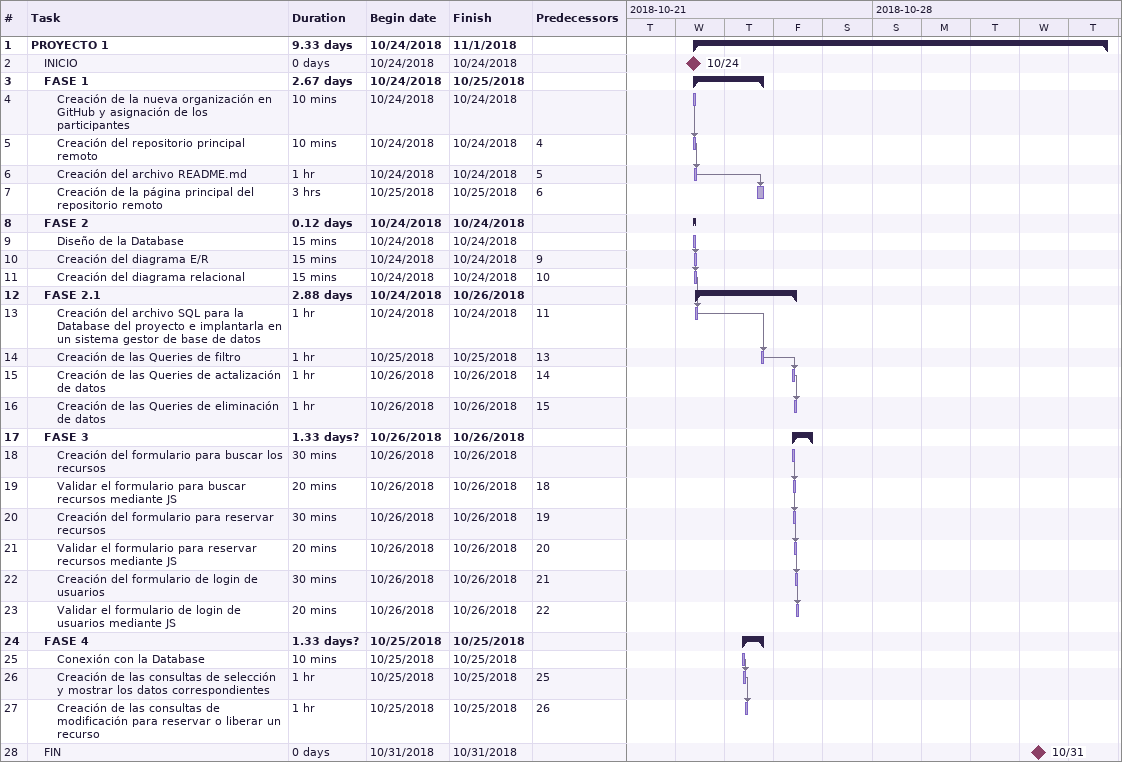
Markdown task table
| ID | Level | Task | Duration | Start | Finish | Predecessors |
|---|---|---|---|---|---|---|
| 1 | 1 | **PROYECTO 1** | 9.33d | 2018-10-24 | 2018-11-01 |  |
| 2 | 2 | INICIO | 0d | 2018-10-24 | 2018-10-24 |  |
| 3 | 2 | **FASE 1** | 2.67d | 2018-10-24 | 2018-10-25 |  |
| 4 | 3 | Creación de la nueva organización en GitHub y asignación de los participantes | 10min | 2018-10-24 | 2018-10-24 |  |
| 5 | 3 | Creación del repositorio principal remoto | 10min | 2018-10-24 | 2018-10-24 | 4 |
| 6 | 3 | Creación del archivo README.md | 1h | 2018-10-24 | 2018-10-24 | 5 |
| 7 | 3 | Creación de la página principal del repositorio remoto | 3h | 2018-10-25 | 2018-10-25 | 6 |
| 8 | 2 | **FASE 2** | 0.12d | 2018-10-24 | 2018-10-24 |  |
| 9 | 3 | Diseño de la Database | 15min | 2018-10-24 | 2018-10-24 |  |
| 10 | 3 | Creación del diagrama E/R | 15min | 2018-10-24 | 2018-10-24 | 9 |
| 11 | 3 | Creación del diagrama relacional | 15min | 2018-10-24 | 2018-10-24 | 10 |
| 12 | 2 | **FASE 2.1** | 2.88d | 2018-10-24 | 2018-10-26 |  |
| 13 | 3 | Creación del archivo SQL para la Database del proyecto e implantarla en un sistema gestor de base de datos | 1h | 2018-10-24 | 2018-10-24 | 11 |
| 14 | 3 | Creación de las Queries de filtro | 1h | 2018-10-25 | 2018-10-25 | 13 |
| 15 | 3 | Creación de las Queries de actalización de datos | 1h | 2018-10-26 | 2018-10-26 | 14 |
| 16 | 3 | Creación de las Queries de eliminación de datos | 1h | 2018-10-26 | 2018-10-26 | 15 |
| 17 | 2 | **FASE 3** | 1.33d? | 2018-10-26 | 2018-10-26 |  |
| 18 | 3 | Creación del formulario para buscar los recursos | 30min | 2018-10-26 | 2018-10-26 |  |
| 19 | 3 | Validar el formulario para buscar recursos mediante JS | 20min | 2018-10-26 | 2018-10-26 | 18 |
| 20 | 3 | Creación del formulario para reservar recursos | 30min | 2018-10-26 | 2018-10-26 | 19 |
| 21 | 3 | Validar el formulario para reservar recursos mediante JS | 20min | 2018-10-26 | 2018-10-26 | 20 |
| 22 | 3 | Creación del formulario de login de usuarios | 30min | 2018-10-26 | 2018-10-26 | 21 |
| 23 | 3 | Validar el formulario de login de usuarios mediante JS | 20min | 2018-10-26 | 2018-10-26 | 22 |
| 24 | 2 | **FASE 4** | 1.33d? | 2018-10-25 | 2018-10-25 |  |
| 25 | 3 | Conexión con la Database | 10min | 2018-10-25 | 2018-10-25 |  |
| 26 | 3 | Creación de las consultas de selección y mostrar los datos correspondientes | 1h | 2018-10-25 | 2018-10-25 | 25 |
| 27 | 3 | Creación de las consultas de modificación para reservar o liberar un recurso | 1h | 2018-10-25 | 2018-10-25 | 26 |
| 28 | 2 | FIN | 0d | 2018-10-31 | 2018-10-31 |  |
